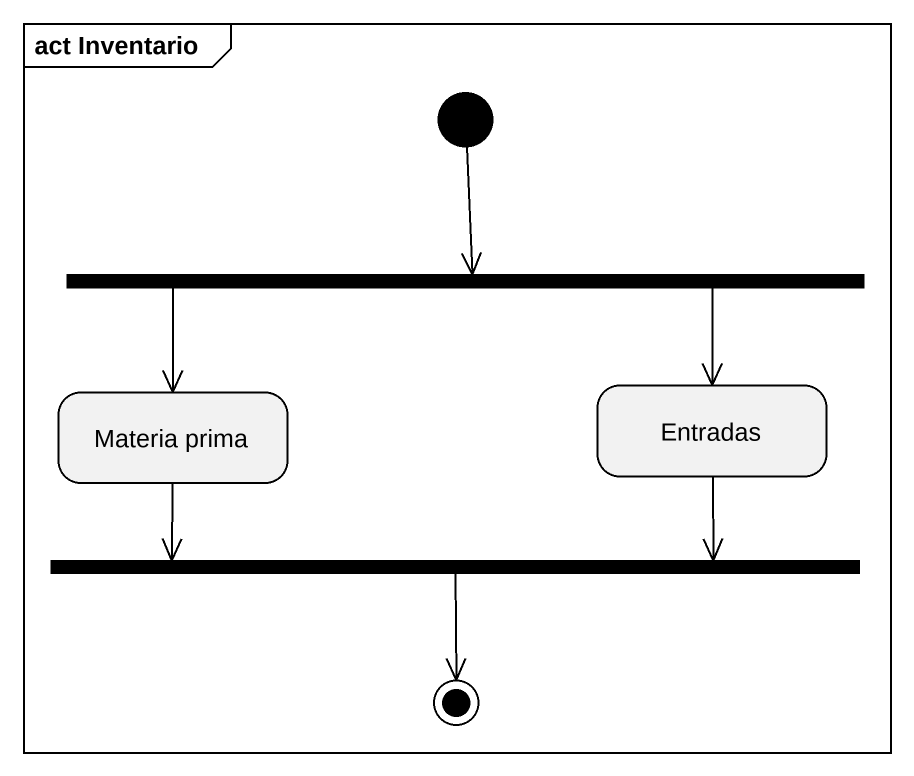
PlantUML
@startuml
mainframe act Inventario
hide empty description
state fork1 <<fork>>
state "Materia prima" as Materia_prima
state Entradas
state fork2 <<join>>
[*] --> fork1
fork1 -left-> Materia_prima
fork1 --> Entradas
Materia_prima -right-> fork2
Entradas -left-> fork2
fork2 --> [*]
@enduml
